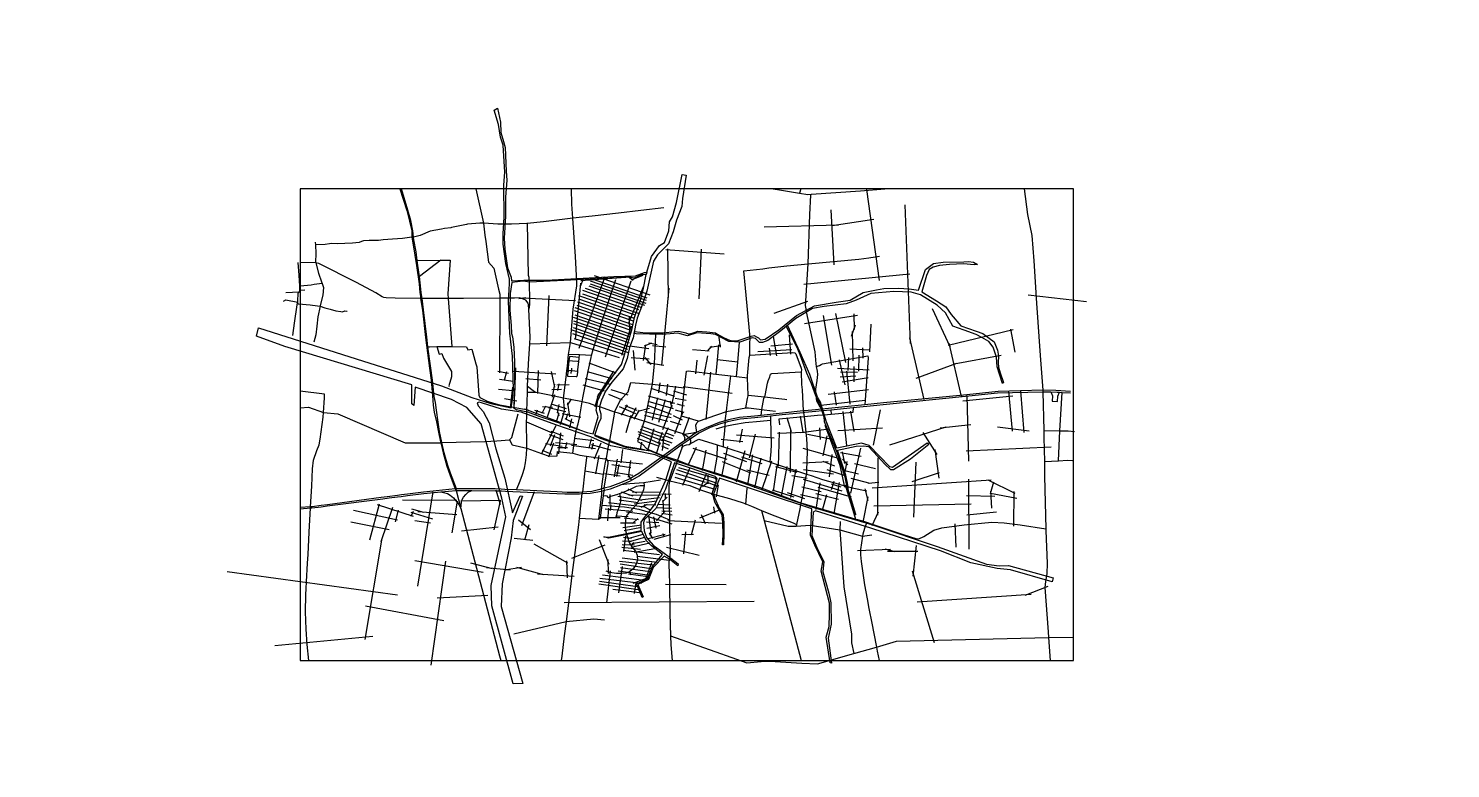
# Model space of a CAD drawing. Header units: metres. Extents: x -2054 to 11283, y -983 to 5963.
import ezdxf

# ---------------------------------------------------------------- set-up
doc = ezdxf.new("R2010")
doc.units = ezdxf.units.M
doc.header["$MEASUREMENT"] = 0
for name, color, linetype in [('图框', 6, 'Continuous'), ('水网', 141, 'Continuous'), ('路网', 2, 'Continuous')]:
    doc.layers.add(name, color=color, linetype=linetype)

msp = doc.modelspace()

# ---------------------------------------------------------------- linework, layer by layer
at = {"layer": '图框'}
msp.add_lwpolyline([(495, 4457), (495, 30), (7746, 30), (7746, 4457), (495, 4457)], dxfattribs=at)
at = {"layer": '水网'}
for points in [[(102, 3152), (1018, 2863), (1819, 2609), (2104, 2501), (2282, 2444), (2473, 2404), (2488, 2501), (2494, 2574), (2486, 2888), (2462, 3102), (2449, 3399), (2458, 3568), (2459, 3610), (2422, 3757), (2397, 3937), (2397, 4036), (2407, 4192), (2405, 4491), (2414, 4613), (2399, 4868), (2372, 4943), (2354, 5062), (2315, 5195), (2344, 5216), (2372, 5082), (2375, 4987), (2400, 4903), (2418, 4846), (2426, 4625), (2431, 4538), (2419, 4380), (2419, 4202), (2415, 4094), (2409, 3995), (2415, 3890), (2440, 3717), (2472, 3629), (2475, 3594), (2591, 3601), (2800, 3601), (3435, 3636), (3639, 3641), (3723, 3672), (3747, 3676), (3739, 3653), (3695, 3650), (3626, 3620), (3584, 3630), (2966, 3599), (2648, 3583), (2586, 3590), (2478, 3580), (2464, 3475), (2460, 3320), (2472, 3174), (2475, 3100), (2486, 3068), (2497, 2971), (2503, 2832), (2503, 2651), (2506, 2589), (2501, 2499), (2498, 2420), (2499, 2401), (2519, 2386), (2627, 2364), (2741, 2322), (2857, 2284), (2969, 2247), (3185, 2172), (3242, 2160), (3290, 2318), (3271, 2381), (3286, 2471), (3321, 2547), (3418, 2687), (3508, 2810), (3531, 2879), (3608, 3146), (3631, 3251), (3689, 3422), (3714, 3525), (3739, 3653), (3747, 3676), (3790, 3822), (3863, 3925), (3911, 3954), (3951, 4063), (3957, 4147), (3986, 4196), (4023, 4328), (4078, 4591), (4115, 4586), (4079, 4368), (4075, 4293), (4024, 4165), (3992, 4053), (3949, 3941), (3846, 3839), (3808, 3780), (3746, 3496), (3705, 3376), (3655, 3245), (3640, 3178), (3618, 3059), (3584, 2969), (3560, 2866), (3522, 2767), (3418, 2643), (3357, 2560), (3321, 2476), (3303, 2415), (3303, 2386), (3313, 2346), (3315, 2299), (3294, 2264), (3256, 2142), (3307, 2117), (3549, 2032), (3780, 2000), (3958, 1923), (4368, 1789), (4540, 1737), (5052, 1556), (5291, 1472), (5852, 1309), (6469, 1100), (6930, 937), (7051, 920), (7136, 923), (7555, 807), (7547, 770), (7155, 882), (7031, 895), (6784, 948), (6500, 1062), (5846, 1272), (5327, 1436), (5306, 1425), (5293, 1205), (5340, 1092), (5406, 962), (5397, 863), (5452, 663), (5470, 574), (5474, 371), (5445, 240), (5479, 7), (5466, 11), (5429, 249), (5457, 350), (5460, 465), (5460, 568), (5380, 870), (5397, 958), (5320, 1113), (5281, 1207), (5293, 1455), (4867, 1597), (4426, 1741), (4371, 1592), (4384, 1554), (4423, 1462), (4460, 1398), (4468, 1324), (4469, 1219), (4464, 1117), (4456, 1117), (4462, 1207), (4459, 1327), (4451, 1394), (4384, 1516), (4360, 1608), (4405, 1738), (4385, 1757), (4006, 1886), (3921, 1639), (3830, 1459), (3722, 1351), (3713, 1324), (3719, 1249), (3741, 1187), (3806, 1115), (3943, 1014), (4038, 938), (4036, 920), (3958, 983), (3908, 1010), (3806, 903), (3762, 791), (3662, 745), (3712, 630), (3701, 623), (3650, 752), (3753, 798), (3797, 912), (3894, 1027), (3788, 1107), (3738, 1157), (3699, 1242), (3388, 1178), (3343, 1191), (3381, 1188), (3401, 1191), (3691, 1250), (3692, 1330), (3723, 1373), (3789, 1456), (3825, 1503), (3925, 1723), (3978, 1896), (3824, 1961), (3408, 2045), (3221, 2131), (2891, 2244), (2566, 2363), (2381, 2389), (2196, 2449), (2174, 2455), (2153, 2449), (2163, 2421), (2212, 2368), (2267, 2262), (2328, 2018), (2413, 1743), (2485, 1416), (2557, 1577), (2578, 1575), (2492, 1344), (2474, 1184), (2388, 751), (2379, 539), (2584, -183), (2491, -189), (2292, 544), (2286, 735), (2422, 1381), (2385, 1554), (2191, 2251), (2058, 2405), (1912, 2482), (1572, 2598), (1561, 2423), (1540, 2439), (1542, 2619), (351, 2979), (85, 3074), (102, 3152)], [(3629, 3119), (3735, 3105), (3848, 3105), (3900, 3105), (4008, 3120), (4045, 3122), (4111, 3107), (4133, 3097), (4150, 3098), (4190, 3110), (4225, 3121), (4263, 3119), (4308, 3117), (4389, 3106), (4403, 3098), (4471, 3061), (4522, 3039), (4551, 3031), (4580, 3031), (4602, 3034), (4723, 3076), (4753, 3080), (4773, 3068), (4793, 3060), (4812, 3042), (4855, 3046), (4984, 3134), (5150, 3270), (5317, 3360), (5522, 3393), (5651, 3413), (5773, 3485), (5901, 3511), (5969, 3523), (6105, 3524), (6205, 3519), (6293, 3506), (6359, 3702), (6433, 3756), (6524, 3769), (6719, 3773), (6763, 3776), (6810, 3768), (6846, 3749), (6817, 3745), (6717, 3753), (6583, 3747), (6489, 3739), (6432, 3722), (6394, 3701), (6367, 3643), (6325, 3491), (6461, 3407), (6551, 3350), (6599, 3279), (6691, 3172), (6833, 3121), (6897, 3099), (7004, 3021), (7035, 2943), (7043, 2888), (7041, 2827), (7045, 2785), (7060, 2731), (7090, 2641), (7081, 2632), (7030, 2788), (7024, 2877), (6994, 2972), (6952, 3025), (6888, 3063), (6833, 3092), (6722, 3132), (6616, 3168), (6546, 3293), (6470, 3367), (6313, 3462), (6226, 3487), (6061, 3494), (5845, 3477), (5708, 3413), (5616, 3379), (5410, 3354), (5298, 3336), (5142, 3240), (5002, 3126), (4881, 3034), (4829, 3016), (4803, 3016), (4765, 3052), (4734, 3061), (4617, 3018), (4516, 3025), (4391, 3091), (4346, 3097), (4213, 3106), (4126, 3079), (4036, 3104), (3891, 3092), (3647, 3097), (3626, 3101), (3629, 3119)], [(5052, 3167), (5148, 2977), (5179, 2903), (5243, 2730), (5288, 2632), (5319, 2543), (5348, 2466), (5365, 2444), (5406, 2317), (5410, 2273), (5461, 2147), (5527, 1987), (5602, 1756), (5626, 1621), (5685, 1431), (5702, 1399), (5706, 1403), (5647, 1598), (5637, 1624), (5629, 1697), (5612, 1770), (5533, 2006), (5709, 2043), (5779, 2045), (5824, 2041), (5913, 1947), (5978, 1873), (6030, 1825), (6058, 1824), (6217, 1925), (6390, 2061), (6376, 2070), (6049, 1844), (6026, 1849), (5830, 2049), (5758, 2070), (5526, 2024), (5426, 2276), (5375, 2455), (5347, 2504), (5274, 2714), (5184, 2922), (5065, 3177), (5052, 3167)]]:
    msp.add_lwpolyline(points, dxfattribs=at)
at = {"layer": '路网'}
for p, q in [((5805, 4452), (5923, 3596)), ((6218, 3005), (6167, 4309)), ((5503, 3745), (5475, 4262)), ((5484, 4113), (5873, 4174)), ((1906, 4093), (1849, 4084)), ((2227, 4023), (2235, 3965)), ((2421, 4126), (2363, 4127)), ((4845, 4101), (5542, 4119)), ((1274, 3979), (1230, 3974)), ((3924, 3887), (4471, 3847)), ((3950, 3437), (3941, 3894)), ((4254, 3893), (4234, 3426)), ((1813, 3787), (1612, 3635)), ((2638, 3627), (2641, 3569)), ((3088, 3586), (3085, 3644)), ((3112, 2962), (3354, 3634)), ((3148, 3609), (3121, 3542)), ((3128, 3596), (3589, 3632)), ((3222, 3616), (3745, 3436)), ((3252, 3645), (3775, 3464)), ((3571, 3634), (3618, 3600)), ((3601, 3603), (3712, 3646)), ((4655, 3688), (4834, 3708)), ((4834, 3708), (4891, 3715)), ((5219, 3563), (6212, 3660)), ((486, 3489), (359, 3482)), ((492, 3507), (538, 3510)), ((1618, 3485), (1622, 3446)), ((1635, 3447), (1630, 3485)), ((1880, 3472), (1881, 3429)), ((2342, 3573), (2355, 3516)), ((3124, 3574), (3074, 3043)), ((3142, 3472), (3665, 3292)), ((3143, 3506), (3666, 3326)), ((3167, 3526), (3690, 3346)), ((3203, 3547), (3725, 3367)), ((3214, 3565), (3736, 3385)), ((3215, 3594), (3738, 3414)), ((3357, 2881), (3600, 3593)), ((3577, 3200), (3717, 3546)), ((3951, 3527), (3883, 2800)), ((2468, 3433), (2410, 3432)), ((2545, 3428), (2612, 3439)), ((2577, 3435), (3078, 3411)), ((2827, 3457), (2803, 2983)), ((3070, 3343), (3593, 3163)), ((3089, 3365), (3611, 3184)), ((3095, 3398), (3617, 3218)), ((3105, 3424), (3628, 3244)), ((3106, 3458), (3628, 3277)), ((4939, 3292), (5255, 3404)), ((5242, 3303), (5236, 3349)), ((7323, 3462), (7870, 3400)), ((3056, 3252), (3579, 3072)), ((3057, 3220), (3580, 3040)), ((3063, 3316), (3585, 3136)), ((3069, 3274), (3592, 3094)), ((3586, 3099), (3584, 3253)), ((5223, 3193), (5721, 3272)), ((5398, 3269), (5476, 2804)), ((5611, 2829), (5519, 3287)), ((5686, 3284), (5691, 3137)), ((6421, 3334), (6588, 2979)), ((3042, 3134), (3565, 2954)), ((3047, 3101), (3570, 2921)), ((3056, 3158), (3578, 2978)), ((3057, 3193), (3579, 3013)), ((3510, 2896), (3602, 3171)), ((4437, 2971), (4420, 3083)), ((4716, 3051), (4712, 3090)), ((4931, 3073), (4961, 2892)), ((5079, 3089), (5093, 2907)), ((5698, 3179), (5662, 3071)), ((5671, 3119), (5676, 2843)), ((5845, 3189), (5834, 2928)), ((6571, 2990), (7181, 3139)), ((7157, 3142), (7197, 2925)), ((3063, 3054), (3530, 2907)), ((3586, 2984), (3765, 2958)), ((3636, 2755), (3622, 2942)), ((3714, 2847), (3736, 2993)), ((3724, 2983), (3793, 3014)), ((3763, 3012), (3843, 2997)), ((3800, 2988), (3924, 2975)), ((4175, 2949), (4330, 2939)), ((4316, 2933), (4354, 2982)), ((4335, 2971), (4438, 2988)), ((4786, 2931), (5105, 2950)), ((4894, 2961), (4903, 2895)), ((4910, 2984), (5111, 3003)), ((5650, 2956), (5839, 2946)), ((5769, 2966), (5771, 2869)), ((6346, 2481), (6212, 3058)), ((6578, 3009), (6694, 2509)), ((3201, 2825), (3454, 2730)), ((3600, 2876), (3768, 2861)), ((3728, 2874), (3784, 2809)), ((3747, 2827), (3905, 2804)), ((4205, 2722), (4219, 2850)), ((4282, 2710), (4317, 2889)), ((4599, 2832), (4406, 2852)), ((5550, 2854), (5603, 2618)), ((5638, 2874), (5631, 2753)), ((5733, 2898), (5730, 2746)), ((6272, 2680), (6652, 2822)), ((6628, 2816), (7069, 2896)), ((2347, 2747), (2447, 2727)), ((2364, 2671), (2492, 2652)), ((2429, 2741), (2409, 2660)), ((2495, 2748), (2893, 2721)), ((2502, 2396), (2518, 2777)), ((2611, 2679), (2751, 2664)), ((2727, 2753), (2720, 2537)), ((2849, 2742), (2881, 2595)), ((3005, 2748), (2996, 2749)), ((3005, 2748), (3013, 2747)), ((3035, 2753), (3032, 2725)), ((3041, 2753), (3043, 2775)), ((3168, 2677), (3403, 2625)), ((3185, 2744), (3417, 2679)), ((3283, 2505), (3436, 2746)), ((4342, 2738), (4298, 2292)), ((4885, 2655), (4898, 2693)), ((5535, 2776), (5831, 2760)), ((5558, 2692), (5707, 2702)), ((5562, 2740), (5721, 2737)), ((5578, 2646), (5820, 2686)), ((5617, 2747), (5648, 2438)), ((5687, 2790), (5687, 2647)), ((1722, 2662), (1735, 2515)), ((1750, 2510), (1735, 2661)), ((2490, 2561), (2355, 2575)), ((2468, 2400), (2489, 2598)), ((2854, 2576), (2944, 2578)), ((2880, 2626), (2857, 2504)), ((2901, 2618), (3018, 2623)), ((2912, 2564), (2924, 2627)), ((3146, 2617), (3346, 2562)), ((3260, 2411), (3296, 2538)), ((3407, 2575), (3568, 2526)), ((3783, 2586), (4006, 2512)), ((3858, 2542), (3869, 2637)), ((3929, 2517), (3943, 2626)), ((3982, 2441), (4018, 2606)), ((3996, 2562), (4117, 2525)), ((4087, 2604), (4547, 2541)), ((5197, 2621), (5201, 2571)), ((5447, 2532), (5825, 2574)), ((5504, 2554), (5520, 2428)), ((7138, 2556), (7173, 2185)), ((7283, 2172), (7252, 2558)), ((2237, 2468), (2383, 2426)), ((2349, 2434), (2632, 2385)), ((2411, 2491), (2525, 2469)), ((2795, 2418), (2761, 2350)), ((2768, 2414), (2860, 2408)), ((2881, 2526), (2809, 2307)), ((2822, 2405), (2985, 2367)), ((2844, 2439), (2989, 2396)), ((2920, 2433), (2905, 2355)), ((3001, 2427), (3039, 2483)), ((3024, 2319), (3006, 2448)), ((3313, 2408), (3258, 2426)), ((3385, 2530), (3514, 2479)), ((3487, 2416), (3638, 2349)), ((3508, 2334), (3563, 2432)), ((3539, 2426), (3651, 2380)), ((3600, 2306), (3646, 2407)), ((3748, 2427), (3974, 2344)), ((3754, 2464), (3991, 2395)), ((3759, 2514), (4005, 2447)), ((3800, 2286), (3848, 2497)), ((3857, 2267), (3922, 2481)), ((3895, 2198), (3984, 2431)), ((3983, 2406), (3965, 2465)), ((4010, 2493), (4113, 2473)), ((4026, 2441), (4095, 2420)), ((4982, 2489), (5040, 2483)), ((5040, 2483), (5059, 2480)), ((5904, 2428), (5962, 2434)), ((5964, 2448), (5906, 2442)), ((6710, 2467), (7177, 2514)), ((6747, 2518), (6761, 1903)), ((2599, 2394), (3110, 2199)), ((2618, 2272), (2858, 2169)), ((2619, 2315), (2621, 2372)), ((2692, 2381), (2784, 2352)), ((2717, 2381), (2705, 2340)), ((2920, 2348), (2894, 2271)), ((2903, 2381), (2921, 2329)), ((2951, 2349), (3127, 2314)), ((2978, 2304), (3058, 2263)), ((3000, 2346), (2987, 2291)), ((3023, 2216), (3042, 2299)), ((3443, 2363), (3394, 2096)), ((3595, 2331), (3548, 2168)), ((3626, 2295), (3678, 2381)), ((3662, 2371), (3769, 2399)), ((3723, 2335), (3944, 2276)), ((3726, 2369), (3973, 2313)), ((3964, 2276), (4064, 2246)), ((3992, 2332), (4078, 2289)), ((4008, 2161), (4082, 2358)), ((4011, 2384), (4094, 2362)), ((4085, 2153), (4145, 2315)), ((4957, 2333), (5015, 2339)), ((5018, 2353), (4960, 2347)), ((5058, 2312), (5099, 2180)), ((5211, 2170), (5188, 2325)), ((5383, 2390), (5326, 2385)), ((5331, 2371), (5389, 2377)), ((5404, 2335), (5346, 2330)), ((5472, 2385), (5474, 2341)), ((5584, 2367), (5618, 2048)), ((5655, 2372), (5686, 2180)), ((5870, 2053), (5938, 2383)), ((2830, 2151), (2957, 2104)), ((2842, 2047), (2884, 2151)), ((2846, 2183), (2960, 2139)), ((2919, 1970), (2939, 2167)), ((3075, 2149), (3086, 2202)), ((3256, 2150), (3556, 2036)), ((3660, 2180), (3894, 2096)), ((3668, 2154), (3875, 2065)), ((3682, 2201), (3896, 2128)), ((3697, 2230), (3906, 2156)), ((3812, 2204), (3753, 2003)), ((3890, 2170), (3851, 2065)), ((3904, 2137), (3888, 2001)), ((3945, 2214), (3899, 2116)), ((3906, 2144), (3986, 2114)), ((3918, 2171), (3998, 2141)), ((4587, 2150), (4941, 2120)), ((4618, 2076), (4644, 2201)), ((4760, 2154), (4706, 1932)), ((4972, 2164), (5225, 2174)), ((4981, 1855), (4989, 2175)), ((5092, 1796), (5096, 2201)), ((5189, 2170), (5453, 2207)), ((5251, 2154), (5499, 2106)), ((5366, 2214), (5372, 2105)), ((5433, 2141), (5397, 1951)), ((5565, 1845), (5417, 2238)), ((5537, 2189), (5955, 2216)), ((6025, 2054), (6553, 2225)), ((6333, 2170), (6465, 1964)), ((6496, 2215), (6783, 2245)), ((7035, 2225), (7332, 2188)), ((7697, 2186), (7755, 2182)), ((1486, 2074), (1544, 2074)), ((2225, 2088), (2338, 2094)), ((2764, 2004), (2850, 1969)), ((2796, 2069), (2950, 2043)), ((2870, 2071), (2822, 1939)), ((2888, 2076), (3088, 2060)), ((2907, 2030), (3000, 2031)), ((2982, 2019), (2994, 2076)), ((3039, 2052), (3264, 2020)), ((3064, 2117), (3248, 2095)), ((3222, 2111), (3201, 2023)), ((3222, 2057), (3404, 2010)), ((3231, 2014), (3246, 2075)), ((3255, 1925), (3318, 2075)), ((3384, 2039), (3364, 1931)), ((3394, 2096), (3384, 2039)), ((3504, 2050), (3724, 2012)), ((3505, 1888), (3520, 2012)), ((3656, 2119), (3861, 2042)), ((3685, 2011), (3700, 2079)), ((3866, 2077), (3834, 1970)), ((3883, 2045), (3947, 2018)), ((3887, 2109), (3980, 2075)), ((3891, 2077), (3959, 2052)), ((4207, 2029), (4129, 1861)), ((4178, 2023), (4495, 1921)), ((4298, 2004), (4264, 1816)), ((4443, 2109), (4646, 2087)), ((4503, 2041), (4446, 1757)), ((4587, 1708), (4667, 2003)), ((5208, 2024), (5565, 1925)), ((5658, 1601), (5753, 2023)), ((6448, 2013), (6484, 1743)), ((6741, 1999), (7537, 2038)), ((3266, 1783), (3298, 1955)), ((3369, 1912), (3704, 1878)), ((3418, 1870), (3597, 1842)), ((3467, 1920), (3440, 1756)), ((3465, 1758), (3487, 1870)), ((3593, 1909), (3571, 1751)), ((3906, 1955), (3859, 1921)), ((3876, 1914), (3923, 1948)), ((4033, 1911), (4013, 1856)), ((4451, 1898), (4718, 1792)), ((4463, 1978), (4679, 1900)), ((4633, 1942), (4823, 1880)), ((4737, 1963), (4690, 1682)), ((4758, 1653), (4817, 1929)), ((4914, 1902), (4825, 1637)), ((4903, 1893), (4958, 1875)), ((5210, 1887), (5445, 1898)), ((5396, 1902), (5507, 1858)), ((5459, 1755), (5484, 1966)), ((5603, 1659), (5548, 1905)), ((5563, 1984), (5757, 1949)), ((5601, 1881), (5582, 1991)), ((5631, 1869), (5582, 1920)), ((5605, 1801), (5624, 1900)), ((5692, 1880), (5889, 1834)), ((5911, 1933), (5908, 1396)), ((6269, 1892), (6246, 1378)), ((7692, 1910), (7737, 1907)), ((3164, 1811), (3335, 1781)), ((3347, 1786), (3494, 1763)), ((3457, 1796), (3614, 1772)), ((3569, 1772), (3600, 1726)), ((4007, 1753), (4382, 1638)), ((4014, 1788), (4294, 1705)), ((4024, 1824), (4406, 1697)), ((4043, 1843), (4398, 1738)), ((4083, 1676), (4148, 1836)), ((4237, 1619), (4305, 1785)), ((4319, 1772), (4317, 1689)), ((4387, 1751), (4398, 1710)), ((4684, 1822), (4892, 1771)), ((4966, 1862), (4929, 1620)), ((4952, 1852), (5153, 1799)), ((5057, 1851), (5005, 1573)), ((5096, 1562), (5145, 1827)), ((5105, 1769), (5248, 1742)), ((5213, 1734), (5574, 1624)), ((5215, 1825), (5495, 1782)), ((5435, 1825), (5602, 1767)), ((5591, 1818), (5730, 1783)), ((5660, 1741), (5838, 1696)), ((6234, 1712), (6491, 1796)), ((1740, 1614), (1596, 730)), ((2374, 1491), (2333, 1630)), ((2415, 1637), (2380, 1639)), ((2384, 1623), (2419, 1621)), ((2689, 1614), (2571, 1296)), ((3506, 1614), (3614, 1578)), ((3566, 1642), (3649, 1604)), ((3612, 1612), (3872, 1614)), ((4324, 1705), (4267, 1661)), ((4305, 1707), (4406, 1667)), ((4324, 1607), (4370, 1591)), ((4398, 1724), (4351, 1584)), ((4399, 1566), (4417, 1680)), ((4682, 1650), (4671, 1494)), ((4819, 1651), (4867, 1633)), ((4920, 1634), (5124, 1566)), ((5062, 1608), (5224, 1552)), ((5198, 1662), (5381, 1619)), ((5333, 1450), (5370, 1700)), ((5350, 1657), (5661, 1567)), ((5475, 1688), (5565, 1661)), ((5476, 1636), (5501, 1714)), ((5549, 1703), (5500, 1412)), ((5567, 1681), (5623, 1664)), ((5605, 1680), (5707, 1347)), ((5790, 1644), (5817, 1534)), ((5820, 1697), (5920, 1705)), ((5858, 1651), (6976, 1726)), ((6769, 1075), (6765, 1732)), ((6943, 1728), (7197, 1601)), ((6969, 1600), (7000, 1709)), ((6970, 1601), (7215, 1555)), ((6980, 1461), (6973, 1620)), ((7189, 1617), (7184, 1292)), ((690, 1475), (747, 1482)), ((749, 1493), (691, 1485)), ((747, 1482), (1271, 1549)), ((1254, 1560), (749, 1493)), ((1236, 1499), (1145, 1162)), ((1215, 1496), (1555, 1386)), ((1361, 1467), (1252, 1144)), ((1311, 1568), (1254, 1560)), ((1271, 1549), (1329, 1557)), ((1442, 1571), (1500, 1579)), ((1501, 1593), (1444, 1585)), ((1454, 1538), (1963, 1535)), ((1968, 1527), (1918, 1231)), ((2001, 1531), (2376, 1535)), ((2313, 1258), (2372, 1529)), ((3387, 1515), (3730, 1473)), ((3400, 1590), (3397, 1496)), ((3409, 1493), (3403, 1438)), ((3474, 1573), (3699, 1536)), ((3486, 1538), (3665, 1515)), ((3577, 1584), (3875, 1586)), ((3626, 1502), (3838, 1529)), ((3679, 1538), (3863, 1562)), ((3693, 1471), (3752, 1498)), ((3717, 1477), (3772, 1448)), ((3722, 1494), (3831, 1493)), ((3854, 1500), (3963, 1492)), ((3887, 1594), (3974, 1592)), ((3891, 1520), (3935, 1563)), ((3906, 1416), (3900, 1536)), ((3921, 1545), (3921, 1600)), ((4384, 1415), (4375, 1473)), ((5190, 1511), (5181, 1454)), ((5187, 1589), (5382, 1544)), ((5332, 1598), (5544, 1544)), ((5431, 1585), (5390, 1438)), ((5819, 1567), (5771, 1331)), ((5876, 1482), (6786, 1503)), ((6744, 1581), (7010, 1575)), ((970, 1334), (1330, 1262)), ((995, 1442), (1408, 1350)), ((1412, 1441), (1385, 1333)), ((1533, 1425), (1735, 1361)), ((1534, 1385), (1556, 1433)), ((1537, 1456), (1650, 1425)), ((1569, 1345), (1716, 1323)), ((1598, 1431), (1965, 1401)), ((2541, 1352), (2653, 1261)), ((3111, 1367), (3293, 1359)), ((3293, 1373), (3496, 1375)), ((3356, 1455), (3614, 1434)), ((3385, 1462), (3378, 1343)), ((3453, 1389), (3571, 1384)), ((3533, 1370), (3667, 1356)), ((3555, 1426), (3753, 1403)), ((3610, 1316), (3661, 1363)), ((3745, 1387), (3981, 1314)), ((3761, 1397), (3782, 1227)), ((3807, 1379), (3829, 1274)), ((3837, 1467), (3977, 1460)), ((3837, 1343), (3913, 1430)), ((3885, 1437), (3979, 1433)), ((3886, 1415), (3983, 1397)), ((3942, 1346), (4445, 1321)), ((4200, 1349), (4160, 1207)), ((4242, 1371), (4426, 1445)), ((4256, 1403), (4294, 1318)), ((5696, 1362), (5720, 1356)), ((5720, 1356), (5756, 1346)), ((5756, 1346), (5779, 1340)), ((5914, 1422), (5856, 1296)), ((6747, 1397), (7026, 1428)), ((2008, 1248), (2351, 1287)), ((2639, 1304), (2599, 1161)), ((3500, 1322), (3640, 1324)), ((3519, 1280), (3697, 1306)), ((3534, 1253), (3695, 1283)), ((3581, 1180), (3710, 1217)), ((3741, 1333), (3857, 1326)), ((3744, 1274), (3868, 1297)), ((3747, 1172), (3916, 1216)), ((3766, 1231), (3799, 1175)), ((3782, 1253), (3773, 1207)), ((3815, 1169), (3971, 1213)), ((3912, 1193), (3895, 1221)), ((4073, 1214), (4183, 1217)), ((4108, 1238), (4088, 1033)), ((5805, 1324), (5788, 1269)), ((5806, 1330), (5805, 1324)), ((6635, 1314), (6645, 1096)), ((1261, 1180), (1102, 229)), ((2500, 1178), (2675, 1161)), ((2687, 1126), (3000, 949)), ((3041, 991), (3355, 1117)), ((3298, 1168), (3390, 935)), ((3512, 1096), (3686, 1075)), ((3515, 1121), (3631, 1116)), ((3517, 1155), (3604, 1152)), ((3522, 1068), (3865, 1026)), ((3545, 1200), (3528, 1055)), ((3528, 1189), (3602, 1181)), ((3582, 1149), (3727, 1188)), ((3599, 1096), (3773, 1135)), ((3606, 1130), (3731, 1151)), ((3608, 1113), (3624, 1143)), ((3627, 1048), (3820, 1081)), ((3930, 1096), (4236, 1019)), ((5720, 1065), (6030, 1075)), ((5977, 1080), (6072, 1054)), ((6272, 1110), (6240, 822)), ((560, 886), (564, 944)), ((1569, 971), (2212, 861)), ((1724, -11), (1861, 964)), ((2093, 949), (2296, 896)), ((2993, 967), (2998, 806)), ((3380, 980), (3384, 848)), ((3489, 964), (3807, 929)), ((3495, 940), (3806, 891)), ((3513, 994), (3841, 953)), ((3656, 1010), (3956, 973)), ((3788, 948), (3733, 791)), ((6003, 1058), (6288, 1056)), ((-190, 867), (1407, 648)), ((2242, 905), (2463, 883)), ((2410, 883), (2570, 906)), ((2524, 907), (2772, 840)), ((2721, 844), (3064, 824)), ((3306, 804), (3696, 756)), ((3330, 834), (3723, 786)), ((3403, 873), (3367, 572)), ((3477, 872), (3773, 832)), ((3514, 914), (3481, 666)), ((3497, 904), (3776, 868)), ((3575, 845), (3755, 819)), ((3583, 863), (3592, 836)), ((3617, 758), (3767, 814)), ((6233, 874), (6439, 202)), ((7493, 826), (7485, 772)), ((3294, 750), (3685, 694)), ((3303, 777), (3658, 727)), ((3427, 702), (3678, 669)), ((3643, 765), (3627, 661)), ((3922, 747), (4488, 745)), ((7295, 646), (7509, 729)), ((1106, 543), (1842, 406)), ((1779, 621), (2254, 646)), ((2970, 575), (4753, 587)), ((6281, 583), (7349, 655)), ((258, 173), (1175, 261)), ((3969, 264), (4436, 98)), ((4436, 98), (4491, 78))]:
    msp.add_line(p, q, dxfattribs=at)
for points in [[(1430, 4457), (1495, 4253), (1521, 4155), (1541, 4065), (1543, 4003), (1555, 3932), (1584, 3738), (1609, 3567), (1618, 3485)], [(1630, 3485), (1620, 3576), (1612, 3635), (1598, 3737), (1591, 3784), (1581, 3866), (1560, 3978), (1557, 4004), (1552, 4064), (1531, 4161), (1505, 4256), (1444, 4457)], [(2141, 4457), (2213, 4134), (2227, 4023)], [(3085, 3644), (3076, 3824), (3051, 4181), (3042, 4314), (3039, 4457)], [(4931, 4457), (5010, 4445), (5176, 4418), (5256, 4404), (5288, 4409), (5749, 4439), (5979, 4457)], [(5189, 4457), (5176, 4418)], [(5236, 3349), (5235, 3357), (5258, 3753), (5275, 4216), (5285, 4399), (5288, 4409)], [(7284, 4457), (7315, 4217), (7357, 4019), (7375, 3783), (7401, 3386), (7435, 2895), (7459, 2569), (7460, 2554), (7468, 2190), (7470, 2124), (7474, 1899), (7476, 1762), (7488, 1267), (7489, 1251), (7500, 942), (7496, 847), (7493, 826)], [(3906, 4278), (3690, 4253), (3479, 4229), (3234, 4201), (3051, 4181), (2950, 4169), (2776, 4147), (2624, 4133), (2621, 4133), (2476, 4125), (2421, 4126)], [(2363, 4127), (2347, 4127), (2260, 4132), (2213, 4134), (2178, 4135), (2065, 4126), (2053, 4122), (1915, 4095), (1906, 4093)], [(1849, 4084), (1821, 4079), (1714, 4059), (1619, 4021), (1557, 4004), (1543, 4003), (1453, 3993), (1360, 3985), (1274, 3979)], [(2624, 4133), (2631, 3646), (2638, 3629), (2638, 3627)], [(634, 3957), (638, 3933), (640, 3852), (639, 3770), (640, 3763), (666, 3665), (695, 3586), (700, 3570), (713, 3533), (708, 3459), (682, 3364), (681, 3356), (660, 3255), (651, 3169), (641, 3088), (621, 3020)], [(1230, 3974), (1141, 3973), (1089, 3970), (1070, 3965), (1047, 3953), (985, 3948), (842, 3943), (788, 3944), (769, 3942), (729, 3934), (638, 3933)], [(2235, 3965), (2260, 3771), (2310, 3713), (2342, 3573)], [(425, 3081), (441, 3198), (465, 3370), (469, 3386), (471, 3394), (473, 3402), (475, 3479), (486, 3489), (492, 3496), (492, 3507), (491, 3543), (485, 3649), (477, 3765)], [(2410, 3432), (2366, 3432), (2025, 3429), (1881, 3429), (1658, 3428), (1637, 3428), (1624, 3429), (1385, 3432), (1301, 3435), (1280, 3439), (1262, 3444), (1203, 3481), (1022, 3580), (668, 3758), (640, 3763), (495, 3765)], [(1591, 3784), (1813, 3787), (1901, 3789), (1880, 3472)], [(4891, 3715), (5058, 3734), (5258, 3753), (5733, 3798), (5827, 3810), (5928, 3826)], [(3243, 2950), (3324, 3211), (3455, 3606)], [(4712, 3090), (4705, 3159), (4670, 3527), (4655, 3688)], [(700, 3570), (626, 3561), (598, 3553), (495, 3543)], [(2355, 3516), (2366, 3469), (2366, 3432), (2365, 2732)], [(2641, 3569), (2643, 3547), (2646, 3442), (2646, 3371), (2640, 3328)], [(2937, 2247), (2969, 2363), (2973, 2392), (2965, 2492), (2989, 2689), (2996, 2749), (3000, 2795), (3010, 2903), (3030, 3016), (3054, 3329), (3089, 3547), (3088, 3584), (3088, 3586)], [(339, 3405), (359, 3416), (471, 3394)], [(469, 3386), (478, 3379), (589, 3369), (656, 3360), (681, 3356), (727, 3342), (774, 3329), (830, 3314), (875, 3306), (890, 3304), (912, 3314), (931, 3310), (936, 3307)], [(1622, 3446), (1624, 3429), (1640, 3319), (1670, 3063), (1706, 2776), (1722, 2662)], [(1735, 2661), (1720, 2775), (1693, 2976), (1681, 3067), (1652, 3322), (1637, 3428), (1635, 3447)], [(1881, 3429), (1881, 3429), (1918, 2978)], [(2621, 2372), (2627, 2547), (2627, 2602), (2635, 2815), (2648, 3002), (2652, 3067), (2640, 3328), (2637, 3368), (2631, 3386), (2610, 3414), (2579, 3427), (2550, 3434), (2505, 3433), (2468, 3433)], [(5386, 2391), (5364, 2420), (5341, 2465), (5333, 2523), (5331, 2578), (5344, 2659), (5349, 2715), (5345, 2746), (5338, 2792), (5333, 2817), (5324, 2928), (5259, 3232), (5242, 3303)], [(3827, 3090), (3814, 2817), (3797, 2624), (3721, 2276), (3658, 2086)], [(1693, 2976), (1708, 2976), (1777, 2977), (1918, 2978), (2054, 2976), (2066, 2948), (2105, 2952), (2133, 2850), (2141, 2814), (2152, 2786), (2170, 2521), (2178, 2501), (2262, 2458)], [(1777, 2977), (1799, 2907), (1823, 2911), (1840, 2870), (1912, 2742), (1912, 2692), (1888, 2610), (1892, 2602)], [(2648, 3002), (3030, 3016), (3243, 2950), (3487, 2875)], [(3138, 2459), (3144, 2497), (3170, 2620), (3195, 2747), (3222, 2876), (3225, 2894), (3243, 2950)], [(4419, 2993), (4406, 2852), (4393, 2720)], [(4587, 2697), (4599, 2832), (4616, 3016)], [(4710, 2898), (4712, 3011), (4716, 3051)], [(3001, 2701), (3083, 2697), (3089, 2697), (3093, 2702), (3094, 2708), (3097, 2743), (3098, 2748), (3099, 2762), (3107, 2835), (3108, 2842), (3110, 2862), (3111, 2876), (3113, 2893), (3114, 2899)], [(3111, 2876), (3019, 2885), (3015, 2844), (3005, 2748), (3001, 2701)], [(3225, 2894), (3114, 2899), (3010, 2903)], [(3107, 2835), (3094, 2836), (3047, 2841), (3021, 2844), (3015, 2844)], [(4675, 2404), (4691, 2490), (4695, 2515), (4695, 2523), (4691, 2684), (4691, 2702), (4704, 2876), (4710, 2898)], [(4710, 2898), (5114, 2922), (5133, 2919), (5143, 2909), (5194, 2774), (5197, 2760), (5194, 2740), (5197, 2621)], [(5338, 2792), (5365, 2799), (5382, 2810), (5394, 2816), (5817, 2890)], [(5817, 2890), (5820, 2872), (5793, 2473), (5790, 2430)], [(3013, 2747), (3013, 2755), (3035, 2753), (3041, 2753), (3098, 2748)], [(4230, 2276), (4071, 2325), (4100, 2590), (4118, 2746), (4132, 2751), (4393, 2720), (4532, 2703), (4587, 2697), (4691, 2684)], [(4464, 2036), (4466, 2083), (4473, 2152), (4479, 2229), (4480, 2241), (4483, 2267), (4481, 2282), (4494, 2367), (4496, 2404), (4532, 2703)], [(4898, 2693), (4906, 2720), (4917, 2724), (5194, 2740)], [(564, 944), (569, 1025), (580, 1235), (592, 1463), (592, 1473), (603, 1668), (611, 1829), (618, 1910), (652, 2003), (671, 2054), (682, 2109), (709, 2314), (714, 2359), (721, 2497), (722, 2530), (495, 2560)], [(2708, 2546), (2680, 2562), (2627, 2602)], [(3138, 2459), (3128, 2461), (2965, 2492), (2833, 2523), (2708, 2546), (2682, 2548), (2627, 2547)], [(3443, 2363), (3500, 2477), (3570, 2553), (3596, 2641), (3797, 2624), (4100, 2590)], [(4818, 2332), (4824, 2387), (4842, 2490), (4848, 2505), (4854, 2519), (4877, 2633), (4885, 2655)], [(5201, 2571), (5213, 2374), (5216, 2359), (5220, 2319), (5243, 2116), (5250, 1996), (5243, 1816), (5243, 1781), (5234, 1749), (5200, 1556), (5190, 1511)], [(5962, 2434), (6767, 2514), (7033, 2542), (7460, 2554), (7534, 2552), (7593, 2550), (7615, 2549), (7640, 2547), (7718, 2542)], [(7719, 2555), (7582, 2564), (7459, 2569), (7040, 2556), (6748, 2525), (5964, 2448)], [(7534, 2552), (7549, 2516), (7546, 2464), (7597, 2461), (7599, 2513), (7615, 2549)], [(7608, 1906), (7620, 2188), (7640, 2547)], [(495, 2402), (571, 2410), (714, 2359), (846, 2346), (1480, 2074), (1486, 2074)], [(1735, 2515), (1743, 2429), (1750, 2362), (1774, 2270), (1791, 2174), (1810, 2084), (1812, 2075), (1834, 1981), (1870, 1855), (1897, 1778), (1948, 1642), (1958, 1628)], [(1958, 1628), (1960, 1643), (1905, 1788), (1879, 1861), (1846, 1981), (1824, 2076), (1802, 2180), (1787, 2267), (1773, 2380), (1763, 2453), (1750, 2510)], [(3086, 2202), (3102, 2252), (3113, 2308), (3138, 2459)], [(3258, 2426), (3208, 2444), (3138, 2459)], [(4151, 2112), (4138, 2121), (4107, 2147), (4092, 2156), (4076, 2161), (4043, 2172), (3721, 2276), (3677, 2290), (3481, 2353), (3443, 2363), (3313, 2408)], [(4214, 2176), (4207, 2211), (4206, 2241), (4215, 2262), (4230, 2276), (4494, 2367), (4675, 2404), (4698, 2404), (4824, 2387), (4846, 2384), (4951, 2370)], [(4695, 2523), (4848, 2505), (4982, 2489)], [(5364, 2420), (5378, 2429), (5793, 2473)], [(5906, 2442), (5790, 2430), (5386, 2391), (5383, 2390)], [(5389, 2377), (5472, 2385), (5682, 2406), (5904, 2428)], [(5682, 2406), (5678, 2359), (5474, 2341), (5404, 2335)], [(2458, 2101), (2478, 2123), (2539, 2347)], [(2523, 1632), (2556, 1716), (2579, 1776), (2597, 1836), (2607, 1888), (2616, 1963), (2619, 2025), (2620, 2052), (2618, 2272), (2619, 2315)], [(4960, 2347), (4818, 2332), (4756, 2325), (4615, 2312), (4513, 2290), (4481, 2282), (4425, 2265), (4301, 2216), (4230, 2180), (4197, 2163), (4138, 2121), (4095, 2091), (4071, 2073), (3906, 1955)], [(3923, 1948), (4077, 2061), (4151, 2112), (4229, 2166), (4342, 2220), (4429, 2252), (4483, 2267), (4517, 2276), (4621, 2299), (4758, 2313), (4906, 2328), (4957, 2333)], [(4396, 2204), (4479, 2229), (4557, 2247), (4668, 2265), (4807, 2278), (4906, 2288)], [(4906, 2328), (4906, 2288), (4910, 2183), (4911, 2059), (4907, 1993), (4903, 1926), (4898, 1895)], [(5346, 2330), (5220, 2319), (4985, 2295), (4990, 2243)], [(5015, 2339), (5216, 2359), (5226, 2361), (5331, 2371)], [(5326, 2385), (5223, 2375), (5213, 2374), (5018, 2353)], [(2891, 2234), (2858, 2169), (2758, 1975)], [(3052, 1977), (3073, 2139), (3075, 2149)], [(4076, 2161), (4096, 2138), (4101, 2119), (4100, 2107), (4095, 2091)], [(4092, 2156), (4117, 2158), (4177, 2167), (4214, 2176), (4230, 2180)], [(7468, 2190), (7620, 2188), (7689, 2187), (7697, 2186)], [(1544, 2074), (1812, 2075), (1824, 2076), (2225, 2088)], [(2338, 2094), (2458, 2101), (2483, 2056), (2619, 2025), (2758, 1975), (2829, 1949), (2903, 1953), (2909, 1993)], [(3658, 2086), (3706, 2063), (3747, 2019), (3886, 1959), (4033, 1911), (4152, 1864), (4376, 1797), (4391, 1792), (4631, 1715), (4819, 1651)], [(4077, 2061), (4077, 2044), (4075, 2025), (4033, 1911)], [(4075, 2025), (4087, 2042), (4099, 2050), (4116, 2054), (4143, 2059), (4156, 2068), (4159, 2082), (4157, 2096), (4151, 2112)], [(4156, 2068), (4233, 2107), (4405, 2055), (4464, 2036), (4777, 1935), (4898, 1895), (4903, 1893)], [(4405, 2055), (4403, 1939), (4376, 1797)], [(3859, 1921), (3672, 1786), (3579, 1733), (3498, 1699), (3398, 1662), (3346, 1648), (3318, 1639), (3231, 1619), (3184, 1614), (3141, 1610), (3112, 1608), (2997, 1608), (2903, 1613), (2523, 1632), (2415, 1637)], [(2419, 1621), (2900, 1600), (2978, 1596), (3113, 1596), (3137, 1598), (3215, 1603), (3320, 1622), (3349, 1629), (3405, 1643), (3502, 1679), (3593, 1719), (3673, 1765), (3876, 1914)], [(2909, 1993), (3052, 1977), (3116, 1959), (3179, 1950), (3352, 1924), (3364, 1931)], [(3179, 1950), (3179, 1933), (3164, 1811), (3141, 1610)], [(3364, 1931), (3359, 1906), (3356, 1893), (3335, 1781), (3318, 1639), (3320, 1622), (3320, 1592), (3293, 1359)], [(3293, 1359), (3310, 1370), (3327, 1489), (3339, 1577), (3343, 1603), (3349, 1629), (3346, 1648), (3382, 1881), (3382, 1898), (3364, 1931)], [(4958, 1875), (5243, 1781), (5286, 1768), (5394, 1731), (5541, 1688), (5567, 1681)], [(7474, 1899), (7608, 1906), (7692, 1910)], [(3836, 1752), (3962, 1719), (4069, 1693), (4149, 1674), (4248, 1634), (4324, 1607)], [(4013, 1856), (3993, 1802), (3962, 1719), (3959, 1710), (3954, 1694), (3951, 1674), (3955, 1497), (3957, 1350), (3958, 1285), (3965, 1056), (3958, 983), (3956, 973), (3952, 958), (3951, 935), (3958, 757), (3962, 473), (3969, 264), (3972, 179), (3982, 30)], [(1500, 1579), (1655, 1599), (1815, 1614), (1958, 1628), (2103, 1627), (2328, 1625), (2384, 1623)], [(2380, 1639), (2324, 1642), (1960, 1643), (1948, 1642), (1651, 1611), (1501, 1593)], [(1815, 1614), (1875, 1599), (1901, 1584), (1932, 1559), (1958, 1528), (1983, 1494), (2002, 1459)], [(1958, 1628), (2002, 1459), (2364, 74), (2376, 30)], [(2002, 1459), (2007, 1517), (2014, 1541), (2027, 1565), (2047, 1589), (2071, 1610), (2103, 1627)], [(3141, 1610), (3137, 1598), (3111, 1367), (3104, 1306), (3045, 858), (3004, 518), (2989, 399), (2971, 263), (2947, 71), (2942, 30)], [(3339, 1577), (3354, 1579), (3371, 1578), (3378, 1567), (3386, 1561), (3394, 1565), (3399, 1571), (3475, 1591), (3490, 1598), (3533, 1615), (3598, 1644), (3649, 1666), (3682, 1674), (3720, 1674)], [(3718, 1700), (3720, 1674), (3714, 1632), (3700, 1595), (3675, 1542), (3644, 1491), (3616, 1460), (3580, 1421), (3559, 1394), (3550, 1370), (3545, 1346), (3542, 1292), (3546, 1250), (3560, 1198), (3579, 1138), (3604, 1098), (3640, 1057), (3655, 1021), (3656, 1010), (3658, 977), (3646, 935), (3621, 895), (3587, 868), (3552, 852), (3504, 848), (3460, 848), (3417, 855), (3392, 861), (3365, 871)], [(3873, 1724), (3718, 1700), (3586, 1688), (3502, 1679)], [(4867, 1633), (5170, 1517), (5190, 1511), (5456, 1434), (5696, 1362)], [(5623, 1664), (5671, 1651), (5810, 1623)], [(691, 1485), (608, 1474), (592, 1473), (495, 1466)], [(495, 1455), (592, 1463), (605, 1464), (690, 1475)], [(1444, 1585), (1406, 1581), (1311, 1568)], [(1329, 1557), (1406, 1567), (1442, 1571)], [(3327, 1489), (3486, 1478), (3536, 1475), (3616, 1460), (3669, 1451), (3776, 1421), (3834, 1404), (3898, 1377), (3957, 1350)], [(3490, 1598), (3499, 1553), (3497, 1524), (3492, 1499), (3486, 1478), (3482, 1467), (3473, 1443), (3465, 1417), (3461, 1396), (3459, 1369)], [(4370, 1591), (4521, 1552), (4650, 1512), (4726, 1480), (4822, 1440), (4906, 1406), (5118, 1322), (5149, 1309)], [(4822, 1440), (4847, 1346), (5194, 30)], [(4847, 1346), (5072, 1291), (5145, 1293), (5276, 1301), (5555, 1259), (5768, 1199), (5857, 1210)], [(5181, 1454), (5149, 1309), (5145, 1293)], [(5558, 1335), (5555, 1259), (5594, 723), (5664, 278), (5665, 198), (5686, 97)], [(5779, 1340), (5806, 1330), (5859, 1310), (6158, 1212), (6268, 1176), (6298, 1174), (6344, 1196), (6436, 1256), (6512, 1277), (6723, 1304), (6981, 1329), (7097, 1324), (7247, 1304), (7488, 1267)], [(5788, 1269), (5772, 1217), (5768, 1199), (5750, 1072), (5750, 1024), (5756, 961), (5787, 742), (5813, 610), (5828, 521), (5856, 382), (5874, 285), (5898, 158), (5907, 118), (5925, 30)], [(576, 30), (559, 181), (551, 326), (545, 488), (548, 647), (557, 830), (560, 886)], [(7485, 772), (7479, 718), (7509, 301), (7513, 246), (7529, 30)], [(2499, 282), (2989, 399), (3247, 422), (3348, 413)], [(4491, 78), (4682, 10), (4817, 21), (4898, 25), (5199, 7), (5345, -1), (5686, 97), (5898, 158), (6088, 213), (7513, 246), (7746, 250)]]:
    msp.add_lwpolyline(points, dxfattribs=at)

doc.saveas('drawing.dxf')
